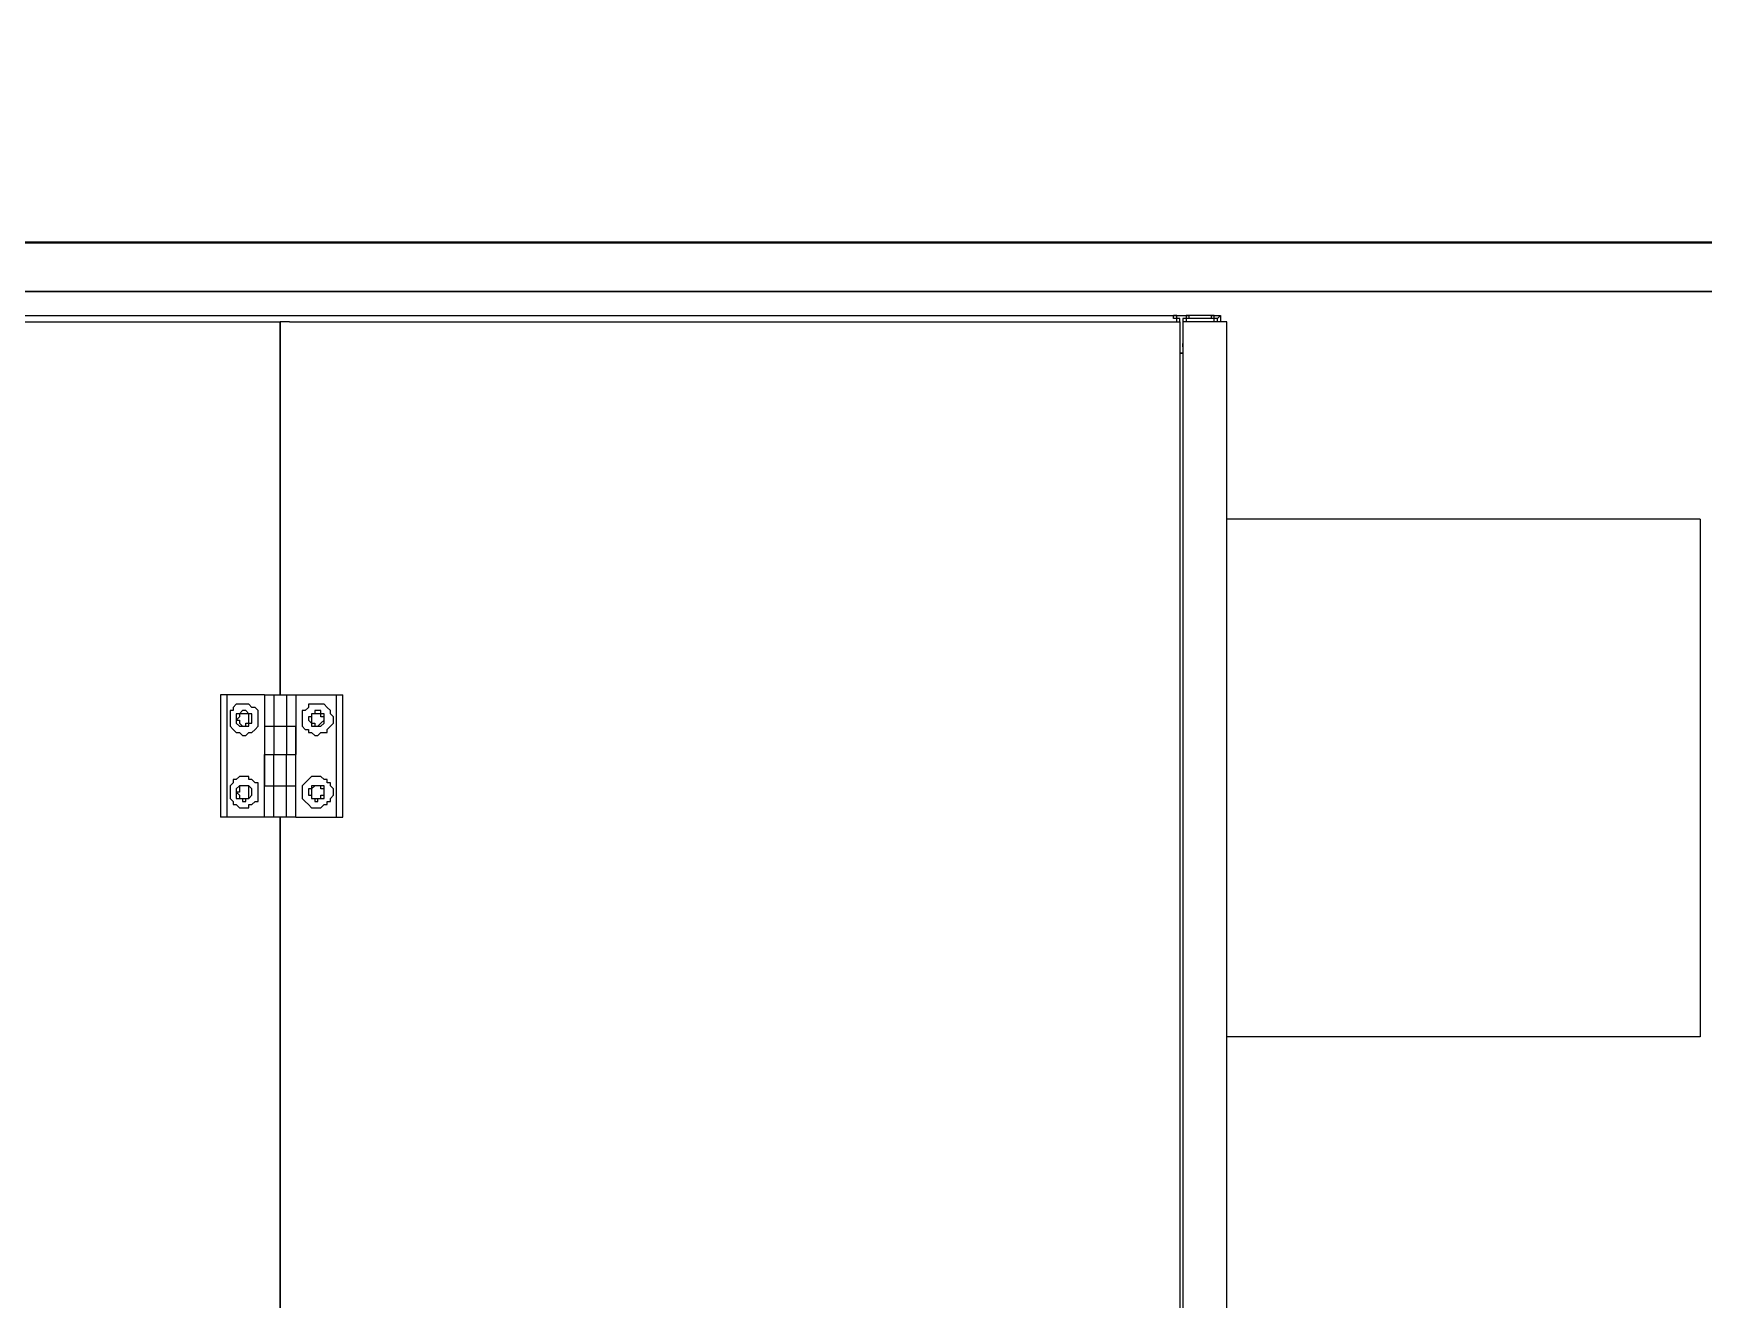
# Model space of a CAD drawing. Header units: millimetres. Extents: x 933584 to 974011, y 4545988 to 4553664.
# Drawn here: x 940158.2 to 940226.6, y 4547172.3 to 4547224.1 of the extents above; entities that cross this region are included whole.
import ezdxf

# ---------------------------------------------------------------- set-up
doc = ezdxf.new("R2010")
doc.units = ezdxf.units.MM
doc.linetypes.add('568_AVN_KES_01$0$HIDDEN', pattern=[0.375, 0.25, -0.125])
for name, color, linetype in [('0-EST-MEA', 10, 'Continuous'), ('0-LNS-SPL', 13, '568_AVN_KES_01$0$HIDDEN'), ('8-KBT-KEQ', 4, 'Continuous')]:
    doc.layers.add(name, color=color, linetype=linetype)
doc.layers.add('2-SPS-IBW', color=5, linetype='Continuous', lineweight=40)

# ---------------------------------------------------------------- blocks, each defined once
blk = doc.blocks.new('DBXCBXC')
at = {"layer": '8-KBT-KEQ'}
for p, q in [((940422.278, 4546771.12), (940477.477, 4546771.12)), ((940426.899, 4546770.863), (940440.378, 4546770.863)), ((940440.378, 4546770.863), (940440.891, 4546770.863)), ((940441.276, 4546770.863), (940440.891, 4546770.863)), ((940440.891, 4546755.587), (940440.891, 4546770.863)), ((940440.891, 4546770.863), (940440.891, 4546755.587)), ((940441.276, 4546770.863), (940461.559, 4546770.863)), ((940461.559, 4546770.863), (940477.733, 4546770.863)), ((940477.477, 4546771.12), (940478.119, 4546771.12)), ((940477.733, 4546770.863), (940477.733, 4546721.569)), ((940477.862, 4546770.863), (940477.862, 4546721.569)), ((940477.862, 4546770.863), (940477.862, 4546770.863)), ((940477.99, 4546770.863), (940477.862, 4546770.863)), ((940477.862, 4546770.863), (940477.862, 4546770.863)), ((940477.862, 4546770.863), (940477.862, 4546769.965)), ((940479.659, 4546770.863), (940477.862, 4546770.863)), ((940477.99, 4546770.863), (940477.99, 4546770.863)), ((940479.274, 4546770.863), (940477.99, 4546770.863)), ((940478.119, 4546770.992), (940478.119, 4546771.12)), ((940479.017, 4546771.12), (940478.119, 4546771.12)), ((940479.017, 4546770.992), (940478.119, 4546770.992)), ((940479.017, 4546771.12), (940479.017, 4546770.992)), ((940479.017, 4546771.12), (940479.402, 4546771.12)), ((940479.402, 4546771.12), (940479.274, 4546770.992)), ((940479.274, 4546770.992), (940479.402, 4546771.12)), ((940479.274, 4546770.863), (940479.274, 4546770.863)), ((940479.402, 4546771.12), (940479.402, 4546770.863)), ((940479.659, 4546721.569), (940479.659, 4546770.863)), ((940440.891, 4546770.735), (940440.891, 4546770.735)), ((940440.891, 4546770.478), (940440.891, 4546770.478)), ((940440.891, 4546770.093), (940440.891, 4546770.093)), ((940477.862, 4546769.58), (940477.733, 4546769.58)), ((940477.733, 4546769.58), (940477.862, 4546769.58)), ((940477.733, 4546769.58), (940477.862, 4546769.58)), ((940477.862, 4546769.965), (940477.862, 4546769.965)), ((940477.862, 4546769.836), (940477.862, 4546769.965)), ((940477.862, 4546769.836), (940477.862, 4546769.836)), ((940477.862, 4546769.836), (940477.862, 4546769.58)), ((940477.862, 4546769.58), (940477.862, 4546721.569)), ((940477.862, 4546768.553), (940477.862, 4546768.553)), ((940477.862, 4546768.039), (940477.862, 4546768.039)), ((940440.891, 4546767.783), (940440.891, 4546767.783)), ((940440.891, 4546767.654), (940440.891, 4546767.654)), ((940477.862, 4546767.526), (940477.862, 4546767.526)), ((940440.891, 4546766.627), (940440.891, 4546766.627)), ((940440.891, 4546766.114), (940440.891, 4546766.114)), ((940440.891, 4546765.857), (940440.891, 4546765.857)), ((940493.78, 4546762.776), (940479.659, 4546762.776)), ((940499.043, 4546762.776), (940493.78, 4546762.776)), ((940499.043, 4546762.776), (940499.043, 4546741.595)), ((940477.862, 4546759.053), (940477.862, 4546759.053)), ((940477.862, 4546758.412), (940477.862, 4546758.412)), ((940438.709, 4546755.587), (940438.452, 4546755.587)), ((940438.452, 4546755.587), (940438.452, 4546750.581)), ((940440.249, 4546755.587), (940438.709, 4546755.587)), ((940438.709, 4546755.587), (940438.709, 4546750.581)), ((940440.249, 4546755.587), (940440.635, 4546755.587)), ((940440.249, 4546755.587), (940440.249, 4546754.304)), ((940440.249, 4546755.587), (940440.249, 4546754.304)), ((940440.635, 4546755.587), (940441.148, 4546755.587)), ((940440.635, 4546755.587), (940440.635, 4546754.304)), ((940441.148, 4546755.587), (940441.148, 4546754.304)), ((940441.148, 4546755.587), (940441.533, 4546755.587)), ((940441.533, 4546755.587), (940441.533, 4546754.304)), ((940441.533, 4546755.587), (940443.202, 4546755.587)), ((940443.202, 4546750.581), (940443.202, 4546755.587)), ((940443.202, 4546755.587), (940443.459, 4546755.587)), ((940443.459, 4546750.581), (940443.459, 4546755.587)), ((940440.249, 4546754.304), (940440.635, 4546754.304)), ((940440.249, 4546754.304), (940440.249, 4546753.148)), ((940440.249, 4546754.304), (940440.249, 4546754.304)), ((940440.635, 4546754.304), (940441.148, 4546754.304)), ((940440.635, 4546754.304), (940440.635, 4546753.148)), ((940441.148, 4546754.304), (940441.533, 4546754.304)), ((940441.148, 4546754.304), (940441.148, 4546753.148)), ((940441.533, 4546753.148), (940441.533, 4546754.304)), ((940441.533, 4546754.304), (940441.533, 4546754.304)), ((940441.533, 4546754.304), (940441.533, 4546753.148)), ((940440.249, 4546751.865), (940440.249, 4546753.148)), ((940440.249, 4546753.148), (940440.635, 4546753.148)), ((940440.249, 4546753.148), (940440.249, 4546751.865)), ((940440.249, 4546753.148), (940440.249, 4546753.148)), ((940440.635, 4546751.865), (940440.635, 4546753.148)), ((940440.635, 4546753.148), (940441.148, 4546753.148)), ((940441.148, 4546751.865), (940441.148, 4546753.148)), ((940441.148, 4546753.148), (940441.533, 4546753.148)), ((940441.533, 4546751.865), (940441.533, 4546753.148)), ((940441.533, 4546753.148), (940441.533, 4546753.148)), ((940440.249, 4546751.865), (940440.635, 4546751.865)), ((940440.249, 4546750.581), (940440.249, 4546751.865)), ((940440.249, 4546751.865), (940440.249, 4546751.865)), ((940440.635, 4546751.865), (940441.148, 4546751.865)), ((940440.635, 4546750.581), (940440.635, 4546751.865)), ((940441.148, 4546751.865), (940441.533, 4546751.865)), ((940441.148, 4546750.581), (940441.148, 4546751.865)), ((940441.533, 4546750.581), (940441.533, 4546751.865)), ((940441.533, 4546751.865), (940441.533, 4546751.865)), ((940441.533, 4546750.581), (940441.533, 4546751.865)), ((940438.709, 4546750.581), (940438.452, 4546750.581)), ((940440.249, 4546750.581), (940438.709, 4546750.581)), ((940440.635, 4546750.581), (940440.249, 4546750.581)), ((940441.148, 4546750.581), (940440.635, 4546750.581)), ((940440.891, 4546685.626), (940440.891, 4546750.581)), ((940440.891, 4546750.581), (940440.891, 4546685.626)), ((940441.533, 4546750.581), (940441.148, 4546750.581)), ((940441.533, 4546750.581), (940443.202, 4546750.581)), ((940443.202, 4546750.581), (940443.459, 4546750.581)), ((940477.862, 4546745.96), (940477.862, 4546745.96)), ((940477.862, 4546745.446), (940477.862, 4546745.446)), ((940477.862, 4546745.061), (940477.862, 4546745.061)), ((940493.78, 4546741.595), (940479.659, 4546741.595)), ((940499.043, 4546741.595), (940493.78, 4546741.595)), ((940477.862, 4546736.332), (940477.862, 4546736.332)), ((940477.862, 4546736.075), (940477.862, 4546736.075)), ((940477.862, 4546735.433), (940477.862, 4546735.433))]:
    blk.add_line(p, q, dxfattribs=at)
for points in [[(940477.605, 4546770.863), (940477.605, 4546770.992), (940477.477, 4546770.992), (940477.477, 4546771.12)], [(940477.733, 4546770.863), (940477.733, 4546770.992), (940477.605, 4546770.992), (940477.605, 4546771.12), (940477.477, 4546771.12)], [(940478.119, 4546771.12), (940477.99, 4546771.12), (940477.99, 4546770.992), (940477.862, 4546770.992), (940477.862, 4546770.863)], [(940478.119, 4546770.992), (940477.99, 4546770.992), (940477.99, 4546770.863)], [(940479.274, 4546770.863), (940479.274, 4546770.992), (940479.145, 4546770.992), (940479.145, 4546771.12), (940479.017, 4546771.12)], [(940479.145, 4546770.863), (940479.145, 4546770.992), (940479.017, 4546770.992)]]:
    blk.add_lwpolyline(points, dxfattribs=at)
for points in [[(940439.993, 4546754.56), (940439.993, 4546754.689), (940439.993, 4546754.817), (940439.993, 4546754.946), (940439.864, 4546755.074), (940439.736, 4546755.074), (940439.608, 4546755.202), (940439.479, 4546755.202), (940439.351, 4546755.202), (940439.223, 4546755.202), (940439.094, 4546755.202), (940438.966, 4546755.074), (940438.966, 4546754.946), (940438.837, 4546754.946), (940438.837, 4546754.817), (940438.837, 4546754.689), (940438.837, 4546754.56), (940438.837, 4546754.432), (940438.837, 4546754.304), (940438.966, 4546754.175), (940439.094, 4546754.047), (940439.223, 4546754.047), (940439.351, 4546753.919), (940439.479, 4546753.919), (940439.608, 4546754.047), (940439.736, 4546754.047), (940439.864, 4546754.175), (940439.993, 4546754.304), (940439.993, 4546754.432)], [(940443.074, 4546754.56), (940443.074, 4546754.689), (940442.945, 4546754.817), (940442.945, 4546754.946), (940442.817, 4546755.074), (940442.689, 4546755.202), (940442.56, 4546755.202), (940442.432, 4546755.202), (940442.303, 4546755.202), (940442.175, 4546755.202), (940442.047, 4546755.202), (940442.047, 4546755.074), (940441.918, 4546754.946), (940441.79, 4546754.946), (940441.79, 4546754.817), (940441.79, 4546754.689), (940441.79, 4546754.56), (940441.79, 4546754.432), (940441.79, 4546754.304), (940441.918, 4546754.175), (940442.047, 4546754.175), (940442.047, 4546754.047), (940442.175, 4546754.047), (940442.303, 4546753.919), (940442.432, 4546753.919), (940442.56, 4546754.047), (940442.689, 4546754.047), (940442.817, 4546754.047), (940442.817, 4546754.175), (940442.945, 4546754.304), (940443.074, 4546754.432)], [(940439.736, 4546754.56), (940439.736, 4546754.689), (940439.736, 4546754.817), (940439.608, 4546754.817), (940439.479, 4546754.946), (940439.351, 4546754.946), (940439.223, 4546754.817), (940439.094, 4546754.817), (940439.094, 4546754.689), (940439.094, 4546754.56), (940439.094, 4546754.432), (940439.223, 4546754.304), (940439.351, 4546754.304), (940439.479, 4546754.304), (940439.608, 4546754.304), (940439.608, 4546754.432), (940439.736, 4546754.432)], [(940439.608, 4546754.56), (940439.608, 4546754.689), (940439.608, 4546754.817), (940439.479, 4546754.817), (940439.351, 4546754.817), (940439.223, 4546754.817), (940439.223, 4546754.689), (940439.094, 4546754.56), (940439.223, 4546754.56), (940439.223, 4546754.432), (940439.351, 4546754.304), (940439.479, 4546754.304), (940439.479, 4546754.432), (940439.608, 4546754.432)], [(940442.689, 4546754.56), (940442.689, 4546754.689), (940442.689, 4546754.817), (940442.56, 4546754.817), (940442.56, 4546754.946), (940442.432, 4546754.946), (940442.303, 4546754.946), (940442.303, 4546754.817), (940442.175, 4546754.817), (940442.175, 4546754.689), (940442.047, 4546754.689), (940442.047, 4546754.56), (940442.175, 4546754.432), (940442.175, 4546754.304), (940442.303, 4546754.304), (940442.432, 4546754.304), (940442.56, 4546754.304), (940442.689, 4546754.432)], [(940442.689, 4546754.56), (940442.689, 4546754.689), (940442.56, 4546754.689), (940442.56, 4546754.817), (940442.432, 4546754.817), (940442.303, 4546754.817), (940442.175, 4546754.817), (940442.175, 4546754.689), (940442.175, 4546754.56), (940442.175, 4546754.432), (940442.303, 4546754.432), (940442.303, 4546754.304), (940442.432, 4546754.304), (940442.56, 4546754.432)], [(940439.993, 4546751.608), (940439.993, 4546751.736), (940439.993, 4546751.865), (940439.993, 4546751.993), (940439.864, 4546751.993), (940439.736, 4546752.121), (940439.608, 4546752.121), (940439.608, 4546752.25), (940439.479, 4546752.25), (940439.351, 4546752.25), (940439.223, 4546752.25), (940439.094, 4546752.121), (940438.966, 4546752.121), (940438.966, 4546751.993), (940438.837, 4546751.865), (940438.837, 4546751.736), (940438.837, 4546751.608), (940438.837, 4546751.48), (940438.837, 4546751.351), (940438.966, 4546751.223), (940438.966, 4546751.095), (940439.094, 4546751.095), (940439.223, 4546750.966), (940439.351, 4546750.966), (940439.479, 4546750.966), (940439.608, 4546750.966), (940439.608, 4546751.095), (940439.736, 4546751.095), (940439.864, 4546751.223), (940439.993, 4546751.223), (940439.993, 4546751.351), (940439.993, 4546751.48)], [(940439.736, 4546751.608), (940439.736, 4546751.736), (940439.608, 4546751.865), (940439.479, 4546751.865), (940439.351, 4546751.865), (940439.223, 4546751.865), (940439.094, 4546751.736), (940439.094, 4546751.608), (940439.094, 4546751.48), (940439.094, 4546751.351), (940439.223, 4546751.351), (940439.351, 4546751.351), (940439.351, 4546751.223), (940439.479, 4546751.223), (940439.479, 4546751.351), (940439.608, 4546751.351), (940439.736, 4546751.48)], [(940439.608, 4546751.608), (940439.608, 4546751.736), (940439.608, 4546751.865), (940439.479, 4546751.865), (940439.351, 4546751.865), (940439.223, 4546751.865), (940439.223, 4546751.736), (940439.223, 4546751.608), (940439.094, 4546751.608), (940439.223, 4546751.48), (940439.223, 4546751.351), (940439.351, 4546751.351), (940439.479, 4546751.351), (940439.608, 4546751.351), (940439.608, 4546751.48)], [(940443.074, 4546751.608), (940443.074, 4546751.736), (940442.945, 4546751.865), (940442.945, 4546751.993), (940442.817, 4546751.993), (940442.817, 4546752.121), (940442.689, 4546752.121), (940442.56, 4546752.25), (940442.432, 4546752.25), (940442.303, 4546752.25), (940442.175, 4546752.25), (940442.047, 4546752.121), (940441.918, 4546751.993), (940441.79, 4546751.865), (940441.79, 4546751.736), (940441.79, 4546751.608), (940441.79, 4546751.48), (940441.79, 4546751.351), (940441.918, 4546751.223), (940442.047, 4546751.095), (940442.175, 4546750.966), (940442.303, 4546750.966), (940442.432, 4546750.966), (940442.56, 4546750.966), (940442.689, 4546751.095), (940442.817, 4546751.095), (940442.817, 4546751.223), (940442.945, 4546751.223), (940442.945, 4546751.351), (940443.074, 4546751.48)], [(940442.689, 4546751.608), (940442.689, 4546751.736), (940442.689, 4546751.865), (940442.56, 4546751.865), (940442.432, 4546751.865), (940442.303, 4546751.865), (940442.175, 4546751.865), (940442.175, 4546751.736), (940442.047, 4546751.736), (940442.047, 4546751.608), (940442.047, 4546751.48), (940442.175, 4546751.48), (940442.175, 4546751.351), (940442.303, 4546751.351), (940442.303, 4546751.223), (940442.432, 4546751.223), (940442.432, 4546751.351), (940442.56, 4546751.351), (940442.689, 4546751.351), (940442.689, 4546751.48)], [(940442.689, 4546751.608), (940442.689, 4546751.736), (940442.56, 4546751.736), (940442.56, 4546751.865), (940442.432, 4546751.865), (940442.303, 4546751.865), (940442.175, 4546751.736), (940442.175, 4546751.608), (940442.175, 4546751.48), (940442.175, 4546751.351), (940442.303, 4546751.351), (940442.432, 4546751.351), (940442.56, 4546751.351), (940442.56, 4546751.48), (940442.689, 4546751.48)]]:
    blk.add_lwpolyline(points, close=True, dxfattribs=at)

msp = doc.modelspace()

# ---------------------------------------------------------------- linework, layer by layer
at = {"layer": '0-EST-MEA'}
msp.add_lwpolyline([(939760.15, 4547503.222), (939754.588, 4547461.705), (939716.706, 4547475.68), (939716.706, 4547257.535), (939757.706, 4547257.535), (939757.706, 4546973.535), (939847.706, 4546973.535), (939847.706, 4547045.535), (939861.706, 4547045.535), (939861.706, 4546973.535), (940208.843, 4546973.535), (940208.843, 4547067.535), (940228.843, 4547067.535), (940228.843, 4547213.535), (939861.706, 4547213.535), (939861.706, 4547153.535), (939847.706, 4547153.535), (939847.706, 4547503.222)], close=True, dxfattribs=at)
at = {"layer": '0-LNS-SPL', "linetype": 'ByBlock', "ltscale": 0.5}
msp.add_lwpolyline([(939847.706, 4547328.035), (939847.706, 4547153.535), (939861.706, 4547153.535), (939861.706, 4547213.535), (940228.843, 4547213.535), (940228.843, 4547067.535), (940208.843, 4547067.535), (940208.843, 4546973.535), (939861.706, 4546973.535), (939861.706, 4547045.535), (939847.706, 4547045.535), (939847.706, 4546973.535), (939757.706, 4546973.535), (939757.706, 4547083.535)], dxfattribs=at)
at = {"layer": '2-SPS-IBW'}
msp.add_lwpolyline([(939849.706, 4547330.035), (939859.706, 4547330.035), (939859.706, 4547225.535), (940230.843, 4547225.535), (940230.843, 4547215.535), (939859.706, 4547215.535), (939859.706, 4547155.535), (939849.706, 4547155.535), (939849.706, 4547330.035)], dxfattribs=at)

# ---------------------------------------------------------------- block references
at = {"layer": '8-KBT-KEQ'}
msp.add_blockref('DBXCBXC', (-272.624, 441.431), dxfattribs=at)

doc.saveas('drawing.dxf')
